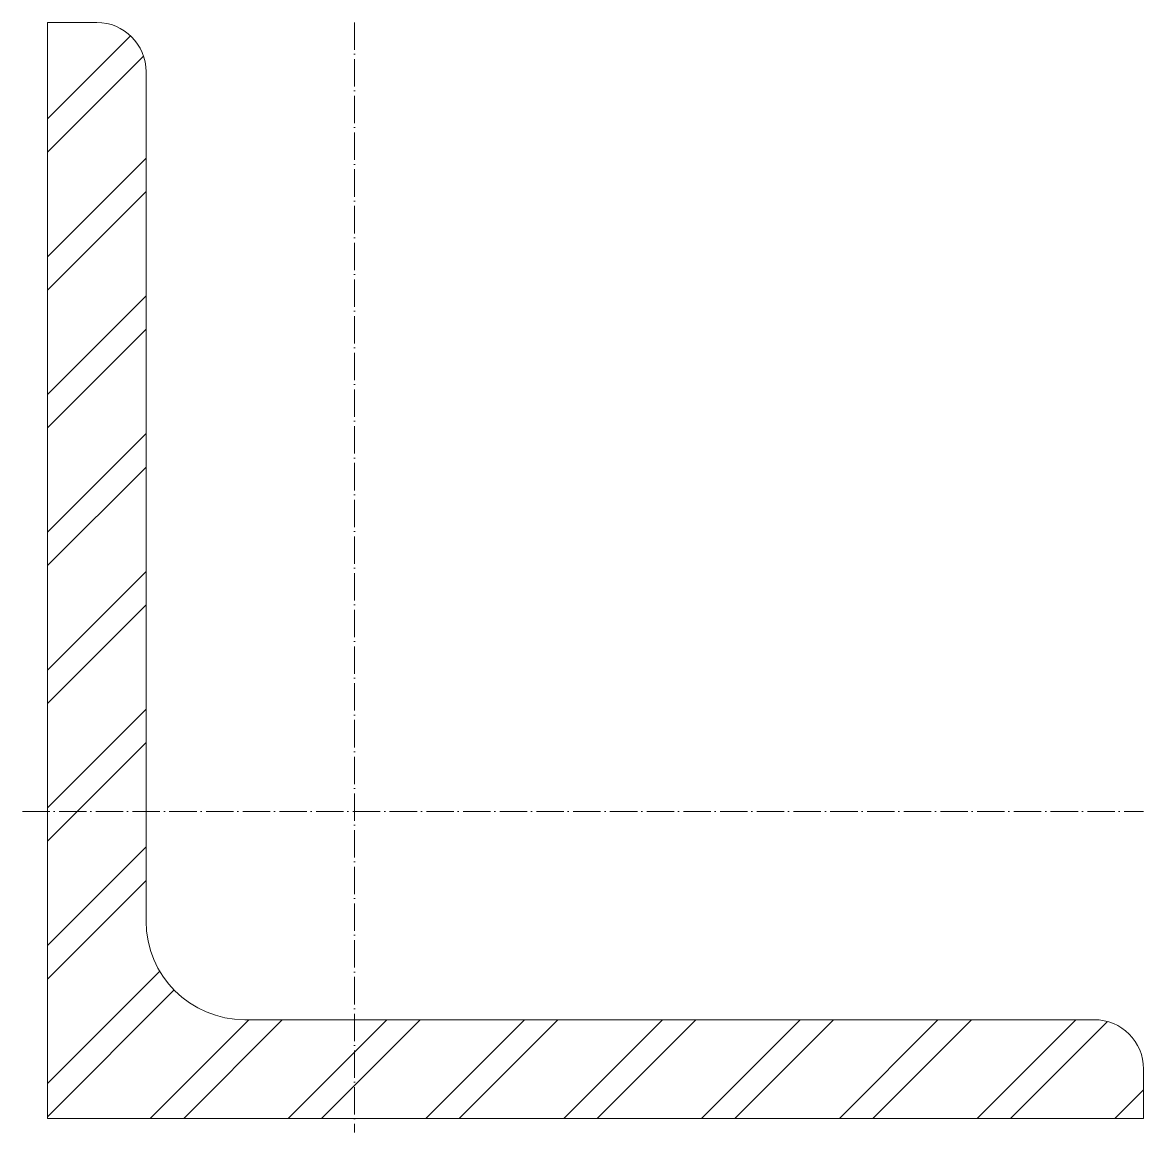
# Model space of a CAD drawing. Header units: metres. Extents: x -5 to 200, y -3 to 200.
import ezdxf

# ---------------------------------------------------------------- set-up
doc = ezdxf.new("R2010")
doc.units = ezdxf.units.M
doc.linetypes.add('MV_hartlijn_staal', pattern=[6.6, 5, -0.8, 0, -0.8])
doc.layers.add('A-DETL-GENF', color=92, linetype='Continuous', lineweight=18)

# ---------------------------------------------------------------- blocks, each defined once
blk = doc.blocks.new('28 Staalprofielen- L-2d - L200_18-3532993-00_0 Basismaterialen')
at = {"layer": 'A-DETL-GENF', "lineweight": 13}
h = blk.add_hatch(dxfattribs=at)
h.set_pattern_fill('FP_218', color=256, style=0, pattern_type=2)
h.set_pattern_definition([(45, (4878.247, -3488.567), (-12.57236, 12.57236), []), (45, (4878.247, -3469.517), (-12.57236, 12.57236), [])])
h.paths.add_polyline_path([(200, 0), (200, 9), (199.69, 11.33), (198.79, 13.5), (197.36, 15.36), (195.5, 16.79), (193.33, 17.69), (191, 18), (36, 18), (31.34, 18.61), (27, 20.41), (23.27, 23.27), (20.41, 27), (18.61, 31.34), (18, 36), (18, 191), (17.69, 193.33), (16.79, 195.5), (15.36, 197.36), (13.5, 198.79), (11.33, 199.69), (9, 200), (0, 200), (0, 0)])
at = {"layer": 'A-DETL-GENF'}
for p, q in [((9, 200), (0, 200)), ((0, 200), (0, 0)), ((18, 36), (18, 191)), ((191, 18), (36, 18)), ((200, 0), (200, 9)), ((0, 0), (200, 0))]:
    blk.add_line(p, q, dxfattribs=at)
at = {"layer": 'A-DETL-GENF', "linetype": 'MV_hartlijn_staal', "lineweight": 13}
for p, q in [((56, 200), (56, -2.6)), ((-4.56, 56), (200, 56))]:
    blk.add_line(p, q, dxfattribs=at)
at = {"layer": 'A-DETL-GENF'}
for centre, radius, start, end in [((9, 191), 9, 360, 90), ((36, 36), 18, 180, 270), ((191, 9), 9, 360, 90)]:
    blk.add_arc(centre, radius, start, end, dxfattribs=at)

msp = doc.modelspace()

# ---------------------------------------------------------------- block references
msp.add_blockref('28 Staalprofielen- L-2d - L200_18-3532993-00_0 Basismaterialen', (0, 0))

doc.saveas('drawing.dxf')
